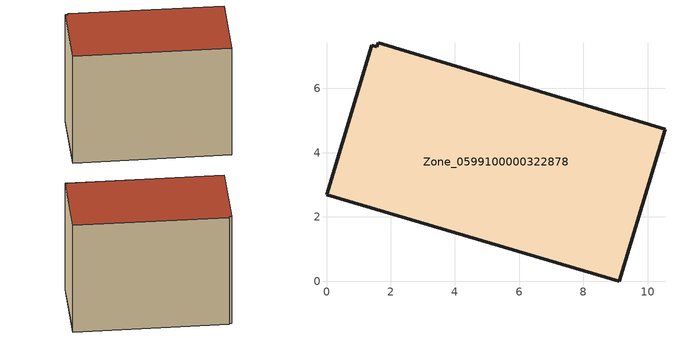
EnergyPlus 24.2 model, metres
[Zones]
Zone_0599100000322878
 floor ground (C_G): 1.57,7.29 1.61,7.42 10.54,4.73 9.11,0 0,2.69 1.41,7.34 z0
 wall outside (C_F): 0,2.69 9.11,0 10.54,4.73 1.61,7.42 1.57,7.29 1.41,7.34 0,2.69 z0:7.35
 roof outside (C_R): 1.61,7.42 1.57,7.29 1.41,7.34 0,2.69 9.11,0 10.54,4.73 z7.35
[BUILDING]
Pand.0599100000322878: North Axis=0; Terrain=City; Loads Convergence Tolerance Value=0.04; Temperature Convergence Tolerance Value=0.4; Solar Distribution=FullExterior; Maximum Number of Warmup Days=25; Minimum Number of Warmup Days=1
[Site:Location]
Rotterdam.The.Hague.AP_ZH_NLD Design_Conditions: Latitude=51.96; Longitude=4.45; Time Zone=1; Elevation=-4.5
[SITE:GROUNDTEMPERATURE:BUILDINGSURFACE]
18, 18, 18, 18, 18, 18, 18, 18, 18, 18, 18, 18
[MATERIAL] Thermal Absorptance=0.9; Solar Absorptance=0.7; Visible Absorptance=0.7
Name | Roughness | Thickness | Conductivity | Density | Specific Heat
G.TI.1975-1991 | MediumSmooth | 0.15 | 0.288461 | 540 | 1210
F.TI.1975-1991 | Rough | 0.3 | 0.230769 | 1920 | 840
R.TI.1975-1991 | MediumRough | 0.2 | 0.153846 | 1500 | 1000
[CONSTRUCTION]
C_G: G.TI.1975-1991
C_F: F.TI.1975-1991
C_R: R.TI.1975-1991
[ZONE]
Zone_0599100000322878: Type=1; Multiplier=1; Ceiling Height=Autocalculate; Volume=Autocalculate; Floor Area=autocalculate; Part of Total Floor Area=Yes
[ZONEINFILTRATION:DESIGNFLOWRATE]
Infil_Zone_0599100000322878: Zone or ZoneList or Space or SpaceList=Zone_0599100000322878; Schedule=AlwaysOn; Design Flow Rate Calculation Method=Flow/Area; Flow Rate per Floor Area=0.003; Constant Term Coefficient=1; Temperature Term Coefficient=0; Velocity Term Coefficient=0; Velocity Squared Term Coefficient=0
[HVACTEMPLATE:ZONE:IDEALLOADSAIRSYSTEM]
Zone_0599100000322878: Maximum Heating Supply Air Temperature=50; Minimum Cooling Supply Air Temperature=13; Maximum Heating Supply Air Humidity Ratio=0.0156; Minimum Cooling Supply Air Humidity Ratio=0.0077; Heating Limit=NoLimit; Cooling Limit=NoLimit; Dehumidification Control Type=ConstantSensibleHeatRatio; Cooling Sensible Heat Ratio=0.7; Dehumidification Setpoint=60; Humidification Control Type=None; Humidification Setpoint=30; Outdoor Air Method=None; Outdoor Air Flow Rate per Person=0.00944; Outdoor Air Flow Rate per Zone Floor Area=0; Outdoor Air Flow Rate per Zone=0; Demand Controlled Ventilation Type=None; Outdoor Air Economizer Type=NoEconomizer; Heat Recovery Type=None; Sensible Heat Recovery Effectiveness=0.7; Latent Heat Recovery Effectiveness=0.65
[ZONECONTROL:THERMOSTAT]
ThermostatControl_Zone_0599100000322878: Zone or ZoneList=Zone_0599100000322878; Control Type Schedule=DualSetpointControlType; Control 1=Thermostat_Zone_0599100000322878; Temperature Difference Between Cutout And Setpoint=0
[THERMOSTATSETPOINT:DUALSETPOINT]
Thermostat_Zone_0599100000322878: Heating Setpoint Temperature Schedule=HeatingSetpoint_Zone_0599100000322878; Cooling Setpoint Temperature Schedule=CoolingSetpoint_Zone_0599100000322878
[SCHEDULE:COMPACT]
HeatingSetpoint_Zone_0599100000322878: Through: 12/31, For: AllDays, Until: 24:00, 21
CoolingSetpoint_Zone_0599100000322878: Through: 12/31, For: AllDays, Until: 24:00, 24
DualSetpointControlType: Through: 12/31, For: AllDays, Until: 24:00, 4
AlwaysOn: Through: 12/31, For: AllDays, Until: 24:00, 1
